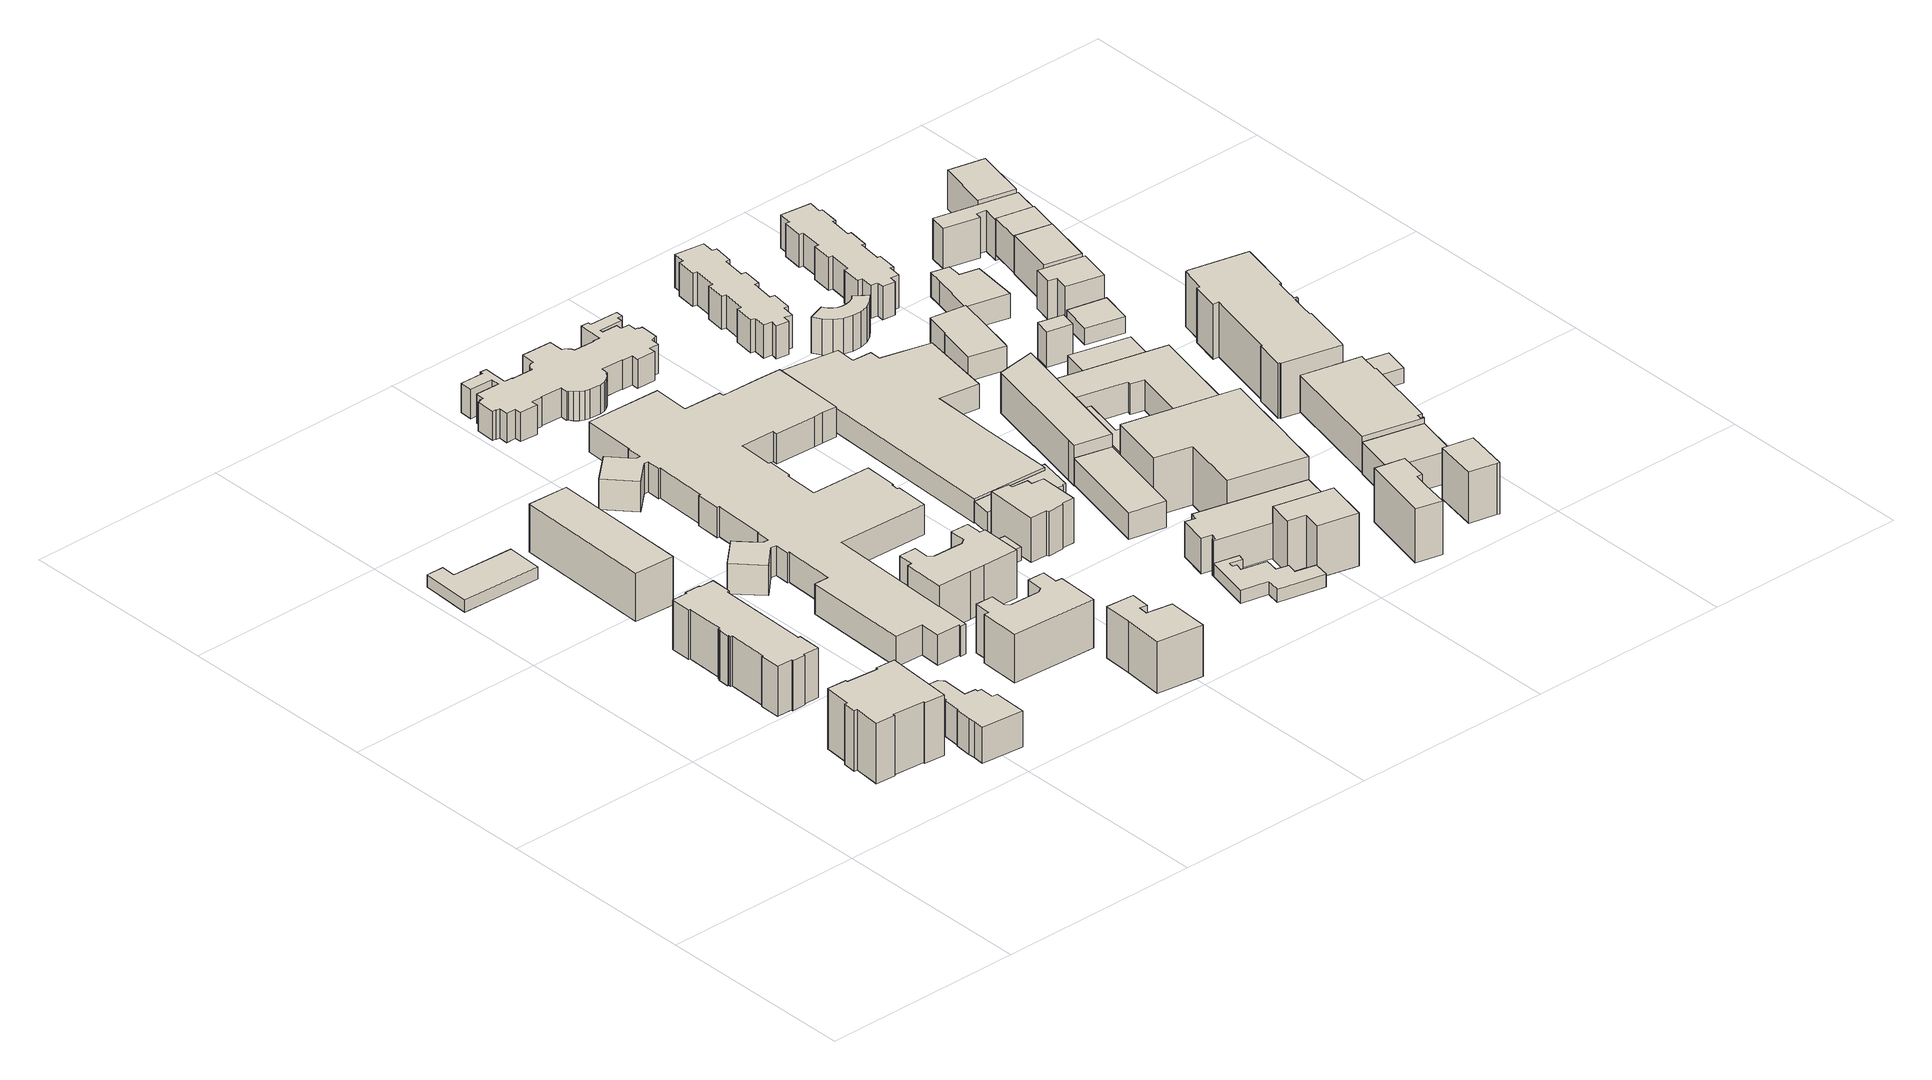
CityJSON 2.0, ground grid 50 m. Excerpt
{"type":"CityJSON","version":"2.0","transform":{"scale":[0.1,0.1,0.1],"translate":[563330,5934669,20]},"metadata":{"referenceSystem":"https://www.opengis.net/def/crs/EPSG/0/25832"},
"CityObjects":{
"building1":{"type":"Building","attributes":{"Gemeindeschluessel":"02200206","Geometrietyp2DReferenz":"3000","BezugspunktDach":"2000","function":"31001_1020","measuredHeight":15.14,"storeysAboveGround":3},"address":[{"country":"Germany","locality":"Hamburg","thoroughfareNumber":"120-1","thoroughfareName":"Thadenstraße","postcode":"22767"}],"geometry":[{"type":"Solid","lod":"1","boundaries":[[[[0,1,2,3,4,5,6,7,8,9,10,11,12,13,14,15]],[[16,17,18,19,20,21,22,23,24,25,26,27,28,29,30,31]],[[14,16,31,15]],[[13,17,16,14]],[[12,18,17,13]],[[11,19,18,12]],[[10,20,19,11]],[[9,21,20,10]],[[8,22,21,9]],[[7,23,22,8]],[[6,24,23,7]],[[5,25,24,6]],[[4,26,25,5]],[[3,27,26,4]],[[2,28,27,3]],[[1,29,28,2]],[[0,30,29,1]],[[15,31,30,0]]]]}]},
"building2":{"type":"Building","attributes":{"Gemeindeschluessel":"02200206","Geometrietyp2DReferenz":"3000","BezugspunktDach":"2000","function":"31001_1020","measuredHeight":14.98,"storeysAboveGround":3},"address":[{"country":"Germany","locality":"Hamburg","thoroughfareNumber":"120-2","thoroughfareName":"Thadenstraße","postcode":"22767"}],"geometry":[{"type":"Solid","lod":"1","boundaries":[[[[32,33,34,35,36,37,38,39,40,41,42,43,44,45,46,47,48,49,50,51,52,53,54,55,56,57,58,59]],[[60,61,62,63,64,65,66,67,68,69,70,71,72,73,74,75,76,77,78,79,80,81,82,83,84,85,86,87]],[[58,60,87,59]],[[57,61,60,58]],[[56,62,61,57]],[[55,63,62,56]],[[54,64,63,55]],[[53,65,64,54]],[[52,66,65,53]],[[51,67,66,52]],[[50,68,67,51]],[[49,69,68,50]],[[48,70,69,49]],[[47,71,70,48]],[[46,72,71,47]],[[45,73,72,46]],[[44,74,73,45]],[[43,75,74,44]],[[42,76,75,43]],[[41,77,76,42]],[[40,78,77,41]],[[39,79,78,40]],[[38,80,79,39]],[[37,81,80,38]],[[36,82,81,37]],[[35,83,82,36]],[[34,84,83,35]],[[33,85,84,34]],[[32,86,85,33]],[[59,87,86,32]]]]}]},
"building3":{"type":"Building","attributes":{"Gemeindeschluessel":"02200206","Geometrietyp2DReferenz":"3000","BezugspunktDach":"2000","function":"31001_1020","measuredHeight":3.14,"storeysAboveGround":1},"address":[{"country":"Germany","locality":"Hamburg","thoroughfareNumber":"120-5","thoroughfareName":"Thadenstraße","postcode":"22767"}],"geometry":[{"type":"Solid","lod":"1","boundaries":[[[[88,89,90,91,92,93]],[[94,95,96,97,98,99]],[[92,94,99,93]],[[91,95,94,92]],[[90,96,95,91]],[[89,97,96,90]],[[88,98,97,89]],[[93,99,98,88]]]]}]},
"building4":{"type":"Building","attributes":{"Gemeindeschluessel":"02200206","Geometrietyp2DReferenz":"3000","BezugspunktDach":"2000","function":"31001_1110","measuredHeight":13.38,"storeysAboveGround":3},"address":[{"country":"Germany","locality":"Hamburg","thoroughfareNumber":"118","thoroughfareName":"Thadenstraße","postcode":"22767"}],"geometry":[{"type":"Solid","lod":"1","boundaries":[[[[100,101,102,103,104,105,106,107,108,109,110,111,112,113,114,115,116,117]],[[118,119,120,121,122,123,124,125,126,127,128,129,130,131,132,133,134,135]],[[116,118,135,117]],[[115,119,118,116]],[[114,120,119,115]],[[113,121,120,114]],[[112,122,121,113]],[[111,123,122,112]],[[110,124,123,111]],[[109,125,124,110]],[[108,126,125,109]],[[107,127,126,108]],[[106,128,127,107]],[[105,129,128,106]],[[104,130,129,105]],[[103,131,130,104]],[[102,132,131,103]],[[101,133,132,102]],[[100,134,133,101]],[[117,135,134,100]]]]}]},
"building5":{"type":"Building","attributes":{"Gemeindeschluessel":"02200206","Geometrietyp2DReferenz":"3000","BezugspunktDach":"2000","function":"31001_1020","measuredHeight":14.35,"storeysAboveGround":3},"address":[{"country":"Germany","locality":"Hamburg","thoroughfareNumber":"120-4","thoroughfareName":"Thadenstraße","postcode":"22767"}],"geometry":[{"type":"Solid","lod":"1","boundaries":[[[[136,137,138,139]],[[140,141,142,143]],[[138,140,143,139]],[[137,141,140,138]],[[136,142,141,137]],[[139,143,142,136]]]]}]},
"building6":{"type":"Building","attributes":{"Gemeindeschluessel":"02200206","Geometrietyp2DReferenz":"3000","BezugspunktDach":"2000","function":"31001_1010","measuredHeight":14.29,"storeysAboveGround":3},"address":[{"country":"Germany","locality":"Hamburg","thoroughfareNumber":"110a","thoroughfareName":"Thadenstraße","postcode":"22767"}],"geometry":[{"type":"Solid","lod":"1","boundaries":[[[[144,145,146,147,148,149,150,151,152,153,154,155,156,157]],[[158,159,160,161,162,163,164,165,166,167,168,169,170,171]],[[156,158,171,157]],[[155,159,158,156]],[[154,160,159,155]],[[153,161,160,154]],[[152,162,161,153]],[[151,163,162,152]],[[150,164,163,151]],[[149,165,164,150]],[[148,166,165,149]],[[147,167,166,148]],[[146,168,167,147]],[[145,169,168,146]],[[144,170,169,145]],[[157,171,170,144]]]]}]},
"building7":{"type":"Building","attributes":{"Gemeindeschluessel":"02200206","Geometrietyp2DReferenz":"3000","BezugspunktDach":"2000","function":"31001_1010","measuredHeight":13.87,"storeysAboveGround":3},"address":[{"country":"Germany","locality":"Hamburg","thoroughfareNumber":"110b","thoroughfareName":"Thadenstraße","postcode":"22767"}],"geometry":[{"type":"Solid","lod":"1","boundaries":[[[[172,173,174,175,176,177,178,179,180,181,182,183,184,185,186,187,188]],[[189,190,191,192,193,194,195,196,197,198,199,200,201,202,203,204,205]],[[187,189,205,188]],[[186,190,189,187]],[[185,191,190,186]],[[184,192,191,185]],[[183,193,192,184]],[[182,194,193,183]],[[181,195,194,182]],[[180,196,195,181]],[[179,197,196,180]],[[178,198,197,179]],[[177,199,198,178]],[[176,200,199,177]],[[175,201,200,176]],[[174,202,201,175]],[[173,203,202,174]],[[172,204,203,173]],[[188,205,204,172]]]]}]},
"building8":{"type":"Building","attributes":{"Gemeindeschluessel":"02200206","Geometrietyp2DReferenz":"3000","BezugspunktDach":"2000","function":"31001_1010","measuredHeight":14.18,"storeysAboveGround":4},"address":[{"country":"Germany","locality":"Hamburg","thoroughfareNumber":"104","thoroughfareName":"Thadenstraße","postcode":"22767"}],"geometry":[{"type":"Solid","lod":"1","boundaries":[[[[206,207,208,209,210,211,212,213,214]],[[215,216,217,218,219,220,221,222,223]],[[213,215,223,214]],[[212,216,215,213]],[[211,217,216,212]],[[210,218,217,211]],[[209,219,218,210]],[[208,220,219,209]],[[207,221,220,208]],[[206,222,221,207]],[[214,223,222,206]]]]}]},
"building9":{"type":"Building","attributes":{"Gemeindeschluessel":"02200206","Geometrietyp2DReferenz":"3000","BezugspunktDach":"2000","function":"31001_1100","measuredHeight":15.19,"storeysAboveGround":4},"address":[{"country":"Germany","locality":"Hamburg","thoroughfareNumber":"118a","thoroughfareName":"Thadenstraße","postcode":"22767"}],"geometry":[{"type":"Solid","lod":"1","boundaries":[[[[224,225,226,227,228,229,230,231,232,233,234,235,236,237,238,239,240,241,242,243,244,245,246,247,248,249,250,251,252,253,254,255,256,257,258,259,260,261,262,263,264,265,266,267,268,269,270,271,272,273,274,275,276,277,278,279,280,281,282,283,284]],[[285,286,287,288,289,290,291,292,293,294,295,296,297,298,299,300,301,302,303,304,305,306,307,308,309,310,311,312,313,314,315,316,317,318,319,320,321,322,323,324,325,326,327,328,329,330,331,332,333,334,335,336,337,338,339,340,341,342,343,344,345]],[[283,285,345,284]],[[282,286,285,283]],[[281,287,286,282]],[[280,288,287,281]],[[279,289,288,280]],[[278,290,289,279]],[[277,291,290,278]],[[276,292,291,277]],[[275,293,292,276]],[[274,294,293,275]],[[273,295,294,274]],[[272,296,295,273]],[[271,297,296,272]],[[270,298,297,271]],[[269,299,298,270]],[[268,300,299,269]],[[267,301,300,268]],[[266,302,301,267]],[[265,303,302,266]],[[264,304,303,265]],[[263,305,304,264]],[[262,306,305,263]],[[261,307,306,262]],[[260,308,307,261]],[[259,309,308,260]],[[258,310,309,259]],[[257,311,310,258]],[[256,312,311,257]],[[255,313,312,256]],[[254,314,313,255]],[[253,315,314,254]],[[252,316,315,253]],[[251,317,316,252]],[[250,318,317,251]],[[249,319,318,250]],[[248,320,319,249]],[[247,321,320,248]],[[246,322,321,247]],[[245,323,322,246]],[[244,324,323,245]],[[243,325,324,244]],[[242,326,325,243]],[[241,327,326,242]],[[240,328,327,241]],[[239,329,328,240]],[[238,330,329,239]],[[237,331,330,238]],[[236,332,331,237]],[[235,333,332,236]],[[234,334,333,235]],[[233,335,334,234]],[[232,336,335,233]],[[231,337,336,232]],[[230,338,337,231]],[[229,339,338,230]],[[228,340,339,229]],[[227,341,340,228]],[[226,342,341,227]],[[225,343,342,226]],[[224,344,343,225]],[[284,345,344,224]]]]}]},
"building10":{"type":"Building","attributes":{"Gemeindeschluessel":"02200206","Geometrietyp2DReferenz":"3000","BezugspunktDach":"2000","function":"31001_1010","measuredHeight":3.41,"storeysAboveGround":1},"address":[{"country":"Germany","locality":"Hamburg","thoroughfareName":"Thadenstraße","postcode":"22767"}],"geometry":[{"type":"Solid","lod":"1","boundaries":[[[[346,347,348,349]],[[350,351,352,353]],[[348,350,353,349]],[[347,351,350,348]],[[346,352,351,347]],[[349,353,352,346]]]]}]},
"building11":{"type":"Building","attributes":{"Gemeindeschluessel":"02200206","Geometrietyp2DReferenz":"3000","BezugspunktDach":"2000","function":"31001_1020","measuredHeight":11.88,"storeysAboveGround":2},"address":[{"country":"Germany","locality":"Hamburg","thoroughfareNumber":"145","thoroughfareName":"Bernstorffstraße","postcode":"22767"}],"geometry":[{"type":"Solid","lod":"1","boundaries":[[[[354,355,356,357,358,359,360,361,362,363,364,365,366,367,368,369,370,371,372,373,374,375,376,377,378,379,380,381,382,383,384,385,386,387,388,389,390,391,392,393,394,395,396,397,398,399,400,401,402,403,404,405,406,407,408,409,410,411,412,413,414,415,416,417,418,419,420,421,422,423,424,425,426,427,428,429,430,431,432,433,434,435]],[[436,437,438,439,440,441,442,443,444,445,446,447,448,449,450,451,452,453,454,455,456,457,458,459,460,461,462,463,464,465,466,467,468,469,470,471,472,473,474,475,476,477,478,479,480,481,482,483,484,485,486,487,488,489,490,491,492,493,494,495,496,497,498,499,500,501,502,503,504,505,506,507,508,509,510,511,512,513,514,515,516,517]],[[434,436,517,435]],[[433,437,436,434]],[[432,438,437,433]],[[431,439,438,432]],[[430,440,439,431]],[[429,441,440,430]],[[428,442,441,429]],[[427,443,442,428]],[[426,444,443,427]],[[425,445,444,426]],[[424,446,445,425]],[[423,447,446,424]],[[422,448,447,423]],[[421,449,448,422]],[[420,450,449,421]],[[419,451,450,420]],[[418,452,451,419]],[[417,453,452,418]],[[416,454,453,417]],[[415,455,454,416]],[[414,456,455,415]],[[413,457,456,414]],[[412,458,457,413]],[[411,459,458,412]],[[410,460,459,411]],[[409,461,460,410]],[[408,462,461,409]],[[407,463,462,408]],[[406,464,463,407]],[[405,465,464,406]],[[404,466,465,405]],[[403,467,466,404]],[[402,468,467,403]],[[401,469,468,402]],[[400,470,469,401]],[[399,471,470,400]],[[398,472,471,399]],[[397,473,472,398]],[[396,474,473,397]],[[395,475,474,396]],[[394,476,475,395]],[[393,477,476,394]],[[392,478,477,393]],[[391,479,478,392]],[[390,480,479,391]],[[389,481,480,390]],[[388,482,481,389]],[[387,483,482,388]],[[386,484,483,387]],[[385,485,484,386]],[[384,486,485,385]],[[383,487,486,384]],[[382,488,487,383]],[[381,489,488,382]],[[380,490,489,381]],[[379,491,490,380]],[[378,492,491,379]],[[377,493,492,378]],[[376,494,493,377]],[[375,495,494,376]],[[374,496,495,375]],[[373,497,496,374]],[[372,498,497,373]],[[371,499,498,372]],[[370,500,499,371]],[[369,501,500,370]],[[368,502,501,369]],[[367,503,502,368]],[[366,504,503,367]],[[365,505,504,366]],[[364,506,505,365]],[[363,507,506,364]],[[362,508,507,363]],[[361,509,508,362]],[[360,510,509,361]],[[359,511,510,360]],[[358,512,511,359]],[[357,513,512,358]],[[356,514,513,357]],[[355,515,514,356]],[[354,516,515,355]],[[435,517,516,354]]]]}]},
"building12":{"type":"Building","attributes":{"Gemeindeschluessel":"02200206","Geometrietyp2DReferenz":"3000","BezugspunktDach":"2000","function":"31001_2010","measuredHeight":11.6,"storeysAboveGround":2},"address":[{"country":"Germany","locality":"Hamburg","thoroughfareNumber":"102","thoroughfareName":"Thadenstraße","postcode":"22767"}],"geometry":[{"type":"Solid","lod":"1","boundaries":[[[[518,519,520,521,522,523,524,525,526,527,528,529]],[[530,531,532,533,534,535,536,537,538,539,540,541]],[[528,530,541,529]],[[527,531,530,528]],[[526,532,531,527]],[[525,533,532,526]],[[524,534,533,525]],[[523,535,534,524]],[[522,536,535,523]],[[521,537,536,522]],[[520,538,537,521]],[[519,539,538,520]],[[518,540,539,519]],[[529,541,540,518]]]]}]},
"building13":{"type":"Building","attributes":{"Gemeindeschluessel":"02200206","Geometrietyp2DReferenz":"3000","BezugspunktDach":"2000","function":"31001_2010","measuredHeight":5.83,"storeysAboveGround":2},"address":[{"country":"Germany","locality":"Hamburg","thoroughfareName":"Bernstorffstraße","postcode":"22767"}],"geometry":[{"type":"Solid","lod":"1","boundaries":[[[[542,543,544,545,546,547,548,549,550,551]],[[552,553,554,555,556,557,558,559,560,561]],[[550,552,561,551]],[[549,553,552,550]],[[548,554,553,549]],[[547,555,554,548]],[[546,556,555,547]],[[545,557,556,546]],[[544,558,557,545]],[[543,559,558,544]],[[542,560,559,543]],[[551,561,560,542]]]]}]},
"building14":{"type":"Building","attributes":{"Gemeindeschluessel":"02200206","Geometrietyp2DReferenz":"3000","BezugspunktDach":"2000","function":"31001_1010","measuredHeight":3.67,"storeysAboveGround":1},"address":[{"country":"Germany","locality":"Hamburg","thoroughfareName":"Bernstorffstraße","postcode":"22767"}],"geometry":[{"type":"Solid","lod":"1","boundaries":[[[[562,563,564,565,566,567,568,569,570,571,572,573,574,575,576,577,578]],[[579,580,581,582,583,584,585,586,587,588,589,590,591,592,593,594,595]],[[577,579,595,578]],[[576,580,579,577]],[[575,581,580,576]],[[574,582,581,575]],[[573,583,582,574]],[[572,584,583,573]],[[571,585,584,572]],[[570,586,585,571]],[[569,587,586,570]],[[568,588,587,569]],[[567,589,588,568]],[[566,590,589,567]],[[565,591,590,566]],[[564,592,591,565]],[[563,593,592,564]],[[562,594,593,563]],[[578,595,594,562]]]]}]},
"building15":{"type":"Building","attributes":{"Gemeindeschluessel":"02200206","Geometrietyp2DReferenz":"3000","BezugspunktDach":"2000","function":"31001_2100","measuredHeight":7.22,"storeysAboveGround":2},"address":[{"country":"Germany","locality":"Hamburg","thoroughfareName":"Thadenstraße","postcode":"22767"}],"geometry":[{"type":"Solid","lod":"1","boundaries":[[[[596,597,598,599,600,601]],[[602,603,604,605,606,607]],[[600,602,607,601]],[[599,603,602,600]],[[598,604,603,599]],[[597,605,604,598]],[[596,606,605,597]],[[601,607,606,596]]]]}]},
"building16":{"type":"Building","attributes":{"Gemeindeschluessel":"02200206","Geometrietyp2DReferenz":"3000","BezugspunktDach":"2000","function":"51009_1610","measuredHeight":3.81},"address":[{"country":"Germany","locality":"Hamburg","postcode":"22767"}],"geometry":[{"type":"Solid","lod":"1","boundaries":[[[[608,609,610,611,612,613,614,615]],[[616,617,618,619,620,621,622,623]],[[614,616,623,615]],[[613,617,616,614]],[[612,618,617,613]],[[611,619,618,612]],[[610,620,619,611]],[[609,621,620,610]],[[608,622,621,609]],[[615,623,622,608]]]]}]},
"building17":{"type":"Building","attributes":{"Gemeindeschluessel":"02200206","Geometrietyp2DReferenz":"3000","BezugspunktDach":"2000","function":"31001_2090","measuredHeight":10.08,"storeysAboveGround":3},"address":[{"country":"Germany","locality":"Hamburg","thoroughfareNumber":"93","thoroughfareName":"Bernstorffstraße","postcode":"22767"}],"geometry":[{"type":"Solid","lod":"1","boundaries":[[[[624,625,626,627,628,629,630,631,632,633,566]],[[634,635,636,637,638,639,640,641,642,643,644]],[[633,634,644,566]],[[632,635,634,633]],[[631,636,635,632]],[[630,637,636,631]],[[629,638,637,630]],[[628,639,638,629]],[[627,640,639,628]],[[626,641,640,627]],[[625,642,641,626]],[[624,643,642,625]],[[566,644,643,624]]]]}]},
"building18":{"type":"Building","attributes":{"Gemeindeschluessel":"02200206","Geometrietyp2DReferenz":"3000","BezugspunktDach":"2000","function":"31001_2100","measuredHeight":7.97,"storeysAboveGround":2},"address":[{"country":"Germany","locality":"Hamburg","thoroughfareNumber":"117","thoroughfareName":"Bernstorffstraße","postcode":"22767"}],"geometry":[{"type":"Solid","lod":"1","boundaries":[[[[645,646,647,648,649,650,651,652,653,654,655,656,657,658]],[[659,660,661,662,663,664,665,666,667,668,669,670,671,672]],[[657,659,672,658]],[[656,660,659,657]],[[655,661,660,656]],[[654,662,661,655]],[[653,663,662,654]],[[652,664,663,653]],[[651,665,664,652]],[[650,666,665,651]],[[649,667,666,650]],[[648,668,667,649]],[[647,669,668,648]],[[646,670,669,647]],[[645,671,670,646]],[[658,672,671,645]]]]}]},
"building19":{"type":"Building","attributes":{"Gemeindeschluessel":"02200206","Geometrietyp2DReferenz":"3000","BezugspunktDach":"2000","function":"31001_1130","measuredHeight":15.25,"storeysAboveGround":3},"address":[{"country":"Germany","locality":"Hamburg","thoroughfareNumber":"91","thoroughfareName":"Bernstorffstraße","postcode":"22767"}],"geometry":[{"type":"Solid","lod":"1","boundaries":[[[[673,674,675,676,677,678]],[[679,680,681,682,683,684]],[[677,679,684,678]],[[676,680,679,677]],[[675,681,680,676]],[[674,682,681,675]],[[673,683,682,674]],[[678,684,683,673]]]]}]},
"building20":{"type":"Building","attributes":{"Gemeindeschluessel":"02200206","Geometrietyp2DReferenz":"3000","BezugspunktDach":"2000","function":"31001_2100","measuredHeight":10.71,"storeysAboveGround":3},"address":[{"country":"Germany","locality":"Hamburg","thoroughfareName":"Bernstorffstraße","postcode":"22767"}],"geometry":[{"type":"Solid","lod":"1","boundaries":[[[[685,686,687,688,689]],[[690,691,692,693,694]],[[688,690,694,689]],[[687,691,690,688]],[[686,692,691,687]],[[685,693,692,686]],[[689,694,693,685]]]]}]},
"building21":{"type":"Building","attributes":{"Gemeindeschluessel":"02200206","Geometrietyp2DReferenz":"3000","BezugspunktDach":"2000","function":"31001_1120","measuredHeight":14.68,"storeysAboveGround":4},"address":[{"country":"Germany","locality":"Hamburg","thoroughfareNumber":"95","thoroughfareName":"Bernstorffstraße","postcode":"22767"}],"geometry":[{"type":"Solid","lod":"1","boundaries":[[[[695,696,697,698,699,700,632,631]],[[701,702,703,704,705,706,707,708]],[[632,701,708,631]],[[700,702,701,632]],[[699,703,702,700]],[[698,704,703,699]],[[697,705,704,698]],[[696,706,705,697]],[[695,707,706,696]],[[631,708,707,695]]]]}]},
"building22":{"type":"Building","attributes":{"Gemeindeschluessel":"02200206","Geometrietyp2DReferenz":"3000","BezugspunktDach":"2000","function":"31001_3050","measuredHeight":10.09,"storeysAboveGround":2},"address":[{"country":"Germany","locality":"Hamburg","thoroughfareName":"Bernstorffstraße","postcode":"22767"}],"geometry":[{"type":"Solid","lod":"1","boundaries":[[[[709,710,711,712,713,714,715,716,717,718,719,720,721,722,723,724,725,726,727,728,729,730,731,732,733,734,735,736,737,738,739,740,741]],[[742,743,744,745,746,747,748,749,750,751,752,753,754,755,756,757,758,759,760,761,762,763,764,765,766,767,768,769,770,771,772,773,774]],[[740,742,774,741]],[[739,743,742,740]],[[738,744,743,739]],[[737,745,744,738]],[[736,746,745,737]],[[735,747,746,736]],[[734,748,747,735]],[[733,749,748,734]],[[732,750,749,733]],[[731,751,750,732]],[[730,752,751,731]],[[729,753,752,730]],[[728,754,753,729]],[[727,755,754,728]],[[726,756,755,727]],[[725,757,756,726]],[[724,758,757,725]],[[723,759,758,724]],[[722,760,759,723]],[[721,761,760,722]],[[720,762,761,721]],[[719,763,762,720]],[[718,764,763,719]],[[717,765,764,718]],[[716,766,765,717]],[[715,767,766,716]],[[714,768,767,715]],[[713,769,768,714]],[[712,770,769,713]],[[711,771,770,712]],[[710,772,771,711]],[[709,773,772,710]],[[741,774,773,709]]]]}]},
"building23":{"type":"Building","attributes":{"Gemeindeschluessel":"02100110","Geometrietyp2DReferenz":"3000","BezugspunktDach":"2000","function":"31001_2070","measuredHeight":14.71,"storeysAboveGround":5},"address":[{"country":"Germany","locality":"Hamburg","thoroughfareNumber":"98","thoroughfareName":"Bernstorffstraße","postcode":"22767"}],"geometry":[{"type":"Solid","lod":"1","boundaries":[[[[775,776,777,778,779,780,781]],[[782,783,784,785,786,787,788]],[[780,782,788,781]],[[779,783,782,780]],[[778,784,783,779]],[[777,785,784,778]],[[776,786,785,777]],[[775,787,786,776]],[[781,788,787,775]]]]}]},
"building24":{"type":"Building","attributes":{"Gemeindeschluessel":"02200206","Geometrietyp2DReferenz":"3000","BezugspunktDach":"2000","function":"31001_2740","measuredHeight":9,"storeysAboveGround":1},"address":[{"country":"Germany","locality":"Hamburg","thoroughfareName":"Bernstorffstraße","postcode":"22767"}],"geometry":[{"type":"Solid","lod":"1","boundaries":[[[[789,790,791,792,793,794,795,796,797,798,799,800,801,802,803,804,805,806]],[[807,808,809,810,811,812,813,814,815,816,817,818,819,820,821,822,823,824]],[[805,807,824,806]],[[804,808,807,805]],[[803,809,808,804]],[[802,810,809,803]],[[801,811,810,802]],[[800,812,811,801]],[[799,813,812,800]],[[798,814,813,799]],[[797,815,814,798]],[[796,816,815,797]],[[795,817,816,796]],[[794,818,817,795]],[[793,819,818,794]],[[792,820,819,793]],[[791,821,820,792]],[[790,822,821,791]],[[789,823,822,790]],[[806,824,823,789]]]]}]},
"building25":{"type":"Building","attributes":{"Gemeindeschluessel":"02200206","Geometrietyp2DReferenz":"3000","BezugspunktDach":"2000","function":"31001_2010","measuredHeight":13.95,"storeysAboveGround":4},"address":[{"country":"Germany","locality":"Hamburg","thoroughfareNumber":"99","thoroughfareName":"Bernstorffstraße","postcode":"22767"}],"geometry":[{"type":"Solid","lod":"1","boundaries":[[[[689,825,826,827,828,829,830,831,832,833,834,835,836,837,838]],[[839,840,841,842,843,844,845,846,847,848,849,850,851,852,853]],[[837,839,853,838]],[[836,840,839,837]],[[835,841,840,836]],[[834,842,841,835]],[[833,843,842,834]],[[832,844,843,833]],[[831,845,844,832]],[[830,846,845,831]],[[829,847,846,830]],[[828,848,847,829]],[[827,849,848,828]],[[826,850,849,827]],[[825,851,850,826]],[[689,852,851,825]],[[838,853,852,689]]]]}]},
"building26":{"type":"Building","attributes":{"Gemeindeschluessel":"02200206","Geometrietyp2DReferenz":"3000","BezugspunktDach":"2000","function":"31001_2100","measuredHeight":7.79,"storeysAboveGround":2},"address":[{"country":"Germany","locality":"Hamburg","thoroughfareName":"Bernstorffstraße","postcode":"22767"}],"geometry":[{"type":"Solid","lod":"1","boundaries":[[[[854,855,856,857,858,859,860]],[[861,862,863,864,865,866,867]],[[859,861,867,860]],[[858,862,861,859]],[[857,863,862,858]],[[856,864,863,857]],[[855,865,864,856]],[[854,866,865,855]],[[860,867,866,854]]]]}]},
"building27":{"type":"Building","attributes":{"Gemeindeschluessel":"02100110","Geometrietyp2DReferenz":"3000","BezugspunktDach":"2000","function":"31001_1010","measuredHeight":13.26,"storeysAboveGround":3},"address":[{"country":"Germany","locality":"Hamburg","thoroughfareNumber":"98a","thoroughfareName":"Bernstorffstraße","postcode":"22767"}],"geometry":[{"type":"Solid","lod":"1","boundaries":[[[[868,869,870,871,872]],[[873,874,875,876,877]],[[871,873,877,872]],[[870,874,873,871]],[[869,875,874,870]],[[868,876,875,869]],[[872,877,876,868]]]]}]},
"building28":{"type":"Building","attributes":{"Gemeindeschluessel":"02200206","Geometrietyp2DReferenz":"3000","BezugspunktDach":"2000","function":"31001_2080","measuredHeight":6.83,"storeysAboveGround":2},"address":[{"country":"Germany","locality":"Hamburg","thoroughfareNumber":"103","thoroughfareName":"Bernstorffstraße","postcode":"22767"}],"geometry":[{"type":"Solid","lod":"1","boundaries":[[[[878,879,880,881]],[[882,883,884,885]],[[880,882,885,881]],[[879,883,882,880]],[[878,884,883,879]],[[881,885,884,878]]]]}]},
"building29":{"type":"Building","attributes":{"Gemeindeschluessel":"02100110","Geometrietyp2DReferenz":"3000","BezugspunktDach":"2000","function":"31001_2100","measuredHeight":8.65,"storeysAboveGround":2},"address":[{"country":"Germany","locality":"Hamburg","thoroughfareNumber":"100","thoroughfareName":"Bernstorffstraße","postcode":"22767"}],"geometry":[{"type":"Solid","lod":"1","boundaries":[[[[886,887,888,889]],[[890,891,892,893]],[[888,890,893,889]],[[887,891,890,888]],[[886,892,891,887]],[[889,893,892,886]]]]}]},
"building30":{"type":"Building","attributes":{"Gemeindeschluessel":"02200206","Geometrietyp2DReferenz":"3000","BezugspunktDach":"2000","function":"31001_2460","measuredHeight":9,"storeysAboveGround":1},"address":[{"country":"Germany","locality":"Hamburg","thoroughfareName":"Bernstorffstraße","postcode":"22767"}],"geometry":[{"type":"Solid","lod":"1","boundaries":[[[[894,895,896,897]],[[898,899,900,901]],[[896,898,901,897]],[[895,899,898,896]],[[894,900,899,895]],[[897,901,900,894]]]]}]},
"building31":{"type":"Building","attributes":{"Gemeindeschluessel":"02200206","Geometrietyp2DReferenz":"3000","BezugspunktDach":"2000","function":"31001_3050","measuredHeight":10.06,"storeysAboveGround":2},"address":[{"country":"Germany","locality":"Hamburg","thoroughfareName":"Bernstorffstraße","postcode":"22767"}],"geometry":[{"type":"Solid","lod":"1","boundaries":[[[[902,903,904,905,906,907,908,909,910,911,912,913,914,915,916,917,918,919,920,921,922,923,924,925,926,927,928,929,930,931,932,933]],[[934,935,936,937,938,939,940,941,942,943,944,945,946,947,948,949,950,951,952,953,954,955,956,957,958,959,960,961,962,963,964,965]],[[932,934,965,933]],[[931,935,934,932]],[[930,936,935,931]],[[929,937,936,930]],[[928,938,937,929]],[[927,939,938,928]],[[926,940,939,927]],[[925,941,940,926]],[[924,942,941,925]],[[923,943,942,924]],[[922,944,943,923]],[[921,945,944,922]],[[920,946,945,921]],[[919,947,946,920]],[[918,948,947,919]],[[917,949,948,918]],[[916,950,949,917]],[[915,951,950,916]],[[914,952,951,915]],[[913,953,952,914]],[[912,954,953,913]],[[911,955,954,912]],[[910,956,955,911]],[[909,957,956,910]],[[908,958,957,909]],[[907,959,958,908]],[[906,960,959,907]],[[905,961,960,906]],[[904,962,961,905]],[[903,963,962,904]],[[902,964,963,903]],[[933,965,964,902]]]]}]},
"building32":{"type":"Building","attributes":{"Gemeindeschluessel":"02200206","Geometrietyp2DReferenz":"3000","BezugspunktDach":"2000","function":"31001_1010","measuredHeight":6.51,"storeysAboveGround":2},"address":[{"country":"Germany","locality":"Hamburg","thoroughfareNumber":"123","thoroughfareName":"Bernstorffstraße","postcode":"22767"}],"geometry":[{"type":"Solid","lod":"1","boundaries":[[[[966,967,968,969,970,971,972]],[[973,974,975,976,977,978,979]],[[971,973,979,972]],[[970,974,973,971]],[[969,975,974,970]],[[968,976,975,969]],[[967,977,976,968]],[[966,978,977,967]],[[972,979,978,966]]]]}]},
"building33":{"type":"Building","attributes":{"Gemeindeschluessel":"02100110","Geometrietyp2DReferenz":"3000","BezugspunktDach":"2000","function":"31001_1010","measuredHeight":9.21,"storeysAboveGround":3},"address":[{"country":"Germany","locality":"Hamburg","thoroughfareNumber":"104","thoroughfareName":"Bernstorffstraße","postcode":"22767"}],"geometry":[{"type":"Solid","lod":"1","boundaries":[[[[980,981,982,983,984,985,986,987,988,989]],[[990,991,992,993,994,995,996,997,998,999]],[[988,990,999,989]],[[987,991,990,988]],[[986,992,991,987]],[[985,993,992,986]],[[984,994,993,985]],[[983,995,994,984]],[[982,996,995,983]],[[981,997,996,982]],[[980,998,997,981]],[[989,999,998,980]]]]}]},
"building34":{"type":"Building","attributes":{"Gemeindeschluessel":"02200206","Geometrietyp2DReferenz":"3000","BezugspunktDach":"2000","function":"31001_2010","measuredHeight":4.17,"storeysAboveGround":1},"address":[{"country":"Germany","locality":"Hamburg","thoroughfareNumber":"119","thoroughfareName":"Bernstorffstraße","postcode":"22767"}],"geometry":[{"type":"Solid","lod":"1","boundaries":[[[[1000,1001,1002,1003]],[[1004,1005,1006,1007]],[[1002,1004,1007,1003]],[[1001,1005,1004,1002]],[[1000,1006,1005,1001]],[[1003,1007,1006,1000]]]]}]},
"building35":{"type":"Building","attributes":{"Gemeindeschluessel":"02200206","Geometrietyp2DReferenz":"3000","BezugspunktDach":"2000","function":"31001_1010","measuredHeight":10.96,"storeysAboveGround":2},"address":[{"country":"Germany","locality":"Hamburg","thoroughfareNumber":"121","thoroughfareName":"Bernstorffstraße","postcode":"22767"}],"geometry":[{"type":"Solid","lod":"1","boundaries":[[[[1008,1009,1010,1011,1012,1013]],[[1014,1015,1016,1017,1018,1019]],[[1012,1014,1019,1013]],[[1011,1015,1014,1012]],[[1010,1016,1015,1011]],[[1009,1017,1016,1010]],[[1008,1018,1017,1009]],[[1013,1019,1018,1008]]]]}]},
"building36":{"type":"Building","attributes":{"Gemeindeschluessel":"02100110","Geometrietyp2DReferenz":"3000","BezugspunktDach":"2000","function":"31001_2010","measuredHeight":16.41,"storeysAboveGround":4},"address":[{"country":"Germany","locality":"Hamburg","thoroughfareNumber":"120","thoroughfareName":"Bernstorffstraße","postcode":"22767"}],"geometry":[{"type":"Solid","lod":"1","boundaries":[[[[1020,1021,1022,1023,1024,1025,1026,1027,1028,1029,1030,1031,1032,1033,1034,1035,1036,1037,1038,1039,1040,1041,1042,1043,1044,1045]],[[1046,1047,1048,1049,1050,1051,1052,1053,1054,1055,1056,1057,1058,1059,1060,1061,1062,1063,1064,1065,1066,1067,1068,1069,1070,1071]],[[1044,1046,1071,1045]],[[1043,1047,1046,1044]],[[1042,1048,1047,1043]],[[1041,1049,1048,1042]],[[1040,1050,1049,1041]],[[1039,1051,1050,1040]],[[1038,1052,1051,1039]],[[1037,1053,1052,1038]],[[1036,1054,1053,1037]],[[1035,1055,1054,1036]],[[1034,1056,1055,1035]],[[1033,1057,1056,1034]],[[1032,1058,1057,1033]],[[1031,1059,1058,1032]],[[1030,1060,1059,1031]],[[1029,1061,1060,1030]],[[1028,1062,1061,1029]],[[1027,1063,1062,1028]],[[1026,1064,1063,1027]],[[1025,1065,1064,1026]],[[1024,1066,1065,1025]],[[1023,1067,1066,1024]],[[1022,1068,1067,1023]],[[1021,1069,1068,1022]],[[1020,1070,1069,1021]],[[1045,1071,1070,1020]]]]}]},
"building37":{"type":"Building","attributes":{"Gemeindeschluessel":"02200206","Geometrietyp2DReferenz":"3000","BezugspunktDach":"2000","function":"31001_1010","measuredHeight":11.27,"storeysAboveGround":2},"address":[{"country":"Germany","locality":"Hamburg","thoroughfareNumber":"127","thoroughfareName":"Bernstorffstraße","postcode":"22767"}],"geometry":[{"type":"Solid","lod":"1","boundaries":[[[[1072,1073,1074,1075]],[[1076,1077,1078,1079]],[[1074,1076,1079,1075]],[[1073,1077,1076,1074]],[[1072,1078,1077,1073]],[[1075,1079,1078,1072]]]]}]},
"building38":{"type":"Building","attributes":{"Gemeindeschluessel":"02100110","Geometrietyp2DReferenz":"3000","BezugspunktDach":"2000","function":"31001_2010","measuredHeight":3.71,"storeysAboveGround":1},"address":[{"country":"Germany","locality":"Hamburg","thoroughfareName":"Bernstorffstraße","postcode":"22767"}],"geometry":[{"type":"Solid","lod":"1","boundaries":[[[[1080,1081,1082,1083]],[[1084,1085,1086,1087]],[[1082,1084,1087,1083]],[[1081,1085,1084,1082]],[[1080,1086,1085,1081]],[[1083,1087,1086,1080]]]]}]},
"building39":{"type":"Building","attributes":{"Gemeindeschluessel":"02200206","Geometrietyp2DReferenz":"3000","BezugspunktDach":"2000","function":"31001_1010","measuredHeight":11.71,"storeysAboveGround":2},"address":[{"country":"Germany","locality":"Hamburg","thoroughfareNumber":"131","thoroughfareName":"Bernstorffstraße","postcode":"22767"}],"geometry":[{"type":"Solid","lod":"1","boundaries":[[[[1088,1089,1090,1091,1092,1093,1094,1095]],[[1096,1097,1098,1099,1100,1101,1102,1103]],[[1094,1096,1103,1095]],[[1093,1097,1096,1094]],[[1092,1098,1097,1093]],[[1091,1099,1098,1092]],[[1090,1100,1099,1091]],[[1089,1101,1100,1090]],[[1088,1102,1101,1089]],[[1095,1103,1102,1088]]]]}]},
"building40":{"type":"Building","attributes":{"Gemeindeschluessel":"02200206","Geometrietyp2DReferenz":"3000","BezugspunktDach":"2000","function":"31001_1010","measuredHeight":10.52,"storeysAboveGround":2},"address":[{"country":"Germany","locality":"Hamburg","thoroughfareNumber":"129","thoroughfareName":"Bernstorffstraße","postcode":"22767"}],"geometry":[{"type":"Solid","lod":"1","boundaries":[[[[1104,1105,1106,1107]],[[1108,1109,1110,1111]],[[1106,1108,1111,1107]],[[1105,1109,1108,1106]],[[1104,1110,1109,1105]],[[1107,1111,1110,1104]]]]}]},
"building41":{"type":"Building","attributes":{"Gemeindeschluessel":"02200206","Geometrietyp2DReferenz":"3000","BezugspunktDach":"2000","function":"31001_1010","measuredHeight":11.74,"storeysAboveGround":2},"address":[{"country":"Germany","locality":"Hamburg","thoroughfareNumber":"137","thoroughfareName":"Bernstorffstraße","postcode":"22767"}],"geometry":[{"type":"Solid","lod":"1","boundaries":[[[[1112,1113,1114,1115]],[[1116,1117,1118,1119]],[[1114,1116,1119,1115]],[[1113,1117,1116,1114]],[[1112,1118,1117,1113]],[[1115,1119,1118,1112]]]]}]}
},
"vertices":[
[204,248,32],[212,247,32],[218,316,32],[266,313,32],[266,308,32],[346,301,32],[347,307,32],[395,304,32],[383,134,32],[332,138,32],[332,142,32],[252,149,32],[252,144,32],[204,148,32],[209,214,32],[201,214,32],[209,214,184],[204,148,184],[252,144,184],[252,149,184],[332,142,184],[332,138,184],[383,134,184],[395,304,184],[347,307,184],[346,301,184],[266,308,184],[266,313,184],[218,316,184],[212,247,184],[204,248,184],[201,214,184],
[295,474,32],[261,475,32],[262,479,32],[223,480,32],[224,531,32],[228,531,32],[231,631,32],[227,631,32],[227,638,32],[224,638,32],[225,665,32],[228,665,32],[228,672,32],[232,672,32],[235,767,32],[231,768,32],[232,819,32],[270,818,32],[270,822,32],[308,821,32],[308,818,32],[344,817,32],[343,765,32],[337,765,32],[331,534,32],[336,534,32],[335,477,32],[295,478,32],[335,477,157],[336,534,157],[331,534,157],[337,765,157],[343,765,157],[344,817,157],[308,818,157],[308,821,157],[270,822,157],[270,818,157],[232,819,157],[231,768,157],[235,767,157],[232,672,157],[228,672,157],[228,665,157],[225,665,157],[224,638,157],[227,638,157],[227,631,157],[231,631,157],[228,531,157],[224,531,157],[223,480,157],[262,479,157],[261,475,157],[295,474,157],[295,478,157],
[9,1344,32],[52,1342,32],[50,1306,32],[206,1299,32],[202,1211,32],[3,1219,32],[202,1211,63],[206,1299,63],[50,1306,63],[52,1342,63],[9,1344,63],[3,1219,63],
[424,59,30],[427,88,30],[426,104,30],[430,145,30],[432,145,30],[436,189,30],[438,189,30],[443,249,30],[455,259,30],[476,257,30],[486,245,30],[483,180,30],[511,178,30],[511,171,30],[521,170,30],[520,135,30],[533,134,30],[530,50,30],[533,134,120],[520,135,120],[521,170,120],[511,171,120],[511,178,120],[483,180,120],[486,245,120],[476,257,120],[455,259,120],[443,249,120],[438,189,120],[436,189,120],[432,145,120],[430,145,120],[426,104,120],[427,88,120],[424,59,120],[530,50,120],
[247,952,31],[260,1301,31],[361,1297,31],[349,948,31],[361,1297,152],[260,1301,152],[247,952,152],[349,948,152],
[684,246,28],[688,347,28],[701,346,28],[702,387,28],[746,386,28],[745,345,28],[756,337,28],[831,334,28],[844,342,28],[845,383,28],[888,382,28],[886,341,28],[902,340,28],[898,236,28],[902,340,150],[886,341,150],[888,382,150],[845,383,150],[844,342,150],[831,334,150],[756,337,150],[745,345,150],[746,386,150],[702,387,150],[701,346,150],[688,347,150],[684,246,150],[898,236,150],
[816,490,28],[779,491,28],[693,494,28],[697,597,28],[708,596,28],[709,636,28],[753,635,28],[751,595,28],[763,586,28],[819,584,28],[838,583,28],[851,592,28],[852,632,28],[897,630,28],[896,591,28],[910,590,28],[907,487,28],[910,590,148],[896,591,148],[897,630,148],[852,632,148],[851,592,148],[838,583,148],[819,584,148],[763,586,148],[751,595,148],[753,635,148],[709,636,148],[708,596,148],[697,597,148],[693,494,148],[779,491,148],[816,490,148],[907,487,148],
[884,20,24],[893,122,24],[897,193,24],[967,188,24],[963,140,24],[944,142,24],[942,119,24],[1006,108,24],[1000,5,24],[1006,108,153],[942,119,153],[944,142,153],[963,140,153],[967,188,153],[897,193,153],[893,122,153],[884,20,153],[1000,5,153],
[987,1212,21],[884,1216,21],[885,1228,21],[799,1230,21],[796,1143,21],[801,1143,21],[798,1081,21],[793,1081,21],[790,995,21],[939,990,21],[936,907,21],[932,907,21],[931,889,21],[936,889,21],[933,807,21],[705,814,21],[702,734,21],[693,494,21],[690,406,21],[675,406,21],[676,411,21],[617,413,21],[619,464,21],[548,467,21],[557,733,21],[594,732,21],[599,860,21],[595,860,21],[596,898,21],[581,898,21],[532,851,21],[472,915,21],[535,974,21],[582,925,21],[597,924,21],[598,959,21],[602,959,21],[607,1089,21],[601,1089,21],[603,1150,21],[609,1150,21],[614,1283,21],[610,1283,21],[611,1317,21],[600,1318,21],[548,1271,21],[489,1337,21],[555,1396,21],[601,1344,21],[612,1344,21],[613,1382,21],[616,1382,21],[622,1515,21],[809,1508,21],[805,1417,21],[900,1413,21],[900,1402,21],[993,1399,21],[1054,1396,21],[1047,1210,21],[1011,1212,21],[1047,1210,97],[1054,1396,97],[993,1399,97],[900,1402,97],[900,1413,97],[805,1417,97],[809,1508,97],[622,1515,97],[616,1382,97],[613,1382,97],[612,1344,97],[601,1344,97],[555,1396,97],[489,1337,97],[548,1271,97],[600,1318,97],[611,1317,97],[610,1283,97],[614,1283,97],[609,1150,97],[603,1150,97],[601,1089,97],[607,1089,97],[602,959,97],[598,959,97],[597,924,97],[582,925,97],[535,974,97],[472,915,97],[532,851,97],[581,898,97],[596,898,97],[595,860,97],[599,860,97],[594,732,97],[557,733,97],[548,467,97],[619,464,97],[617,413,97],[676,411,97],[675,406,97],[690,406,97],[693,494,97],[702,734,97],[705,814,97],[933,807,97],[936,889,97],[931,889,97],[932,907,97],[936,907,97],[939,990,97],[790,995,97],[793,1081,97],[798,1081,97],[801,1143,97],[796,1143,97],[799,1230,97],[885,1228,97],[884,1216,97],[987,1212,97],[1011,1212,97],
[963,643,29],[1012,641,29],[1009,587,29],[961,590,29],[1009,587,63],[1012,641,63],[963,643,63],[961,590,63],
[837,1650,20],[782,1652,20],[781,1634,20],[777,1634,20],[771,1624,20],[762,1616,20],[751,1611,20],[739,1610,20],[710,1611,20],[699,1614,20],[688,1620,20],[679,1628,20],[673,1638,20],[669,1638,20],[670,1656,20],[615,1658,20],[615,1656,20],[588,1657,20],[588,1640,20],[543,1642,20],[543,1659,20],[518,1659,20],[519,1682,20],[510,1682,20],[510,1685,20],[502,1685,20],[504,1733,20],[512,1733,20],[512,1736,20],[521,1735,20],[522,1757,20],[582,1755,20],[582,1776,20],[524,1778,20],[525,1810,20],[584,1808,20],[584,1815,20],[600,1814,20],[598,1754,20],[618,1753,20],[618,1751,20],[672,1749,20],[673,1757,20],[678,1764,20],[685,1768,20],[693,1768,20],[694,1804,20],[770,1801,20],[769,1765,20],[776,1763,20],[781,1758,20],[786,1752,20],[788,1745,20],[841,1743,20],[841,1745,20],[859,1744,20],[861,1805,20],[880,1804,20],[880,1796,20],[951,1794,20],[951,1776,20],[938,1776,20],[938,1763,20],[879,1765,20],[879,1757,20],[917,1756,20],[917,1742,20],[938,1741,20],[937,1720,20],[945,1719,20],[945,1716,20],[953,1716,20],[951,1669,20],[944,1669,20],[943,1666,20],[935,1666,20],[934,1644,20],[910,1645,20],[910,1628,20],[863,1630,20],[863,1647,20],[837,1648,20],[863,1647,93],[863,1630,93],[910,1628,93],[910,1645,93],[934,1644,93],[935,1666,93],[943,1666,93],[944,1669,93],[951,1669,93],[953,1716,93],[945,1716,93],[945,1719,93],[937,1720,93],[938,1741,93],[917,1742,93],[917,1756,93],[879,1757,93],[879,1765,93],[938,1763,93],[938,1776,93],[951,1776,93],[951,1794,93],[880,1796,93],[880,1804,93],[861,1805,93],[859,1744,93],[841,1745,93],[841,1743,93],[788,1745,93],[786,1752,93],[781,1758,93],[776,1763,93],[769,1765,93],[770,1801,93],[694,1804,93],[693,1768,93],[685,1768,93],[678,1764,93],[673,1757,93],[672,1749,93],[618,1751,93],[618,1753,93],[598,1754,93],[600,1814,93],[584,1815,93],[584,1808,93],[525,1810,93],[524,1778,93],[582,1776,93],[582,1755,93],[522,1757,93],[521,1735,93],[512,1736,93],[512,1733,93],[504,1733,93],[502,1685,93],[510,1685,93],[510,1682,93],[519,1682,93],[518,1659,93],[543,1659,93],[543,1642,93],[588,1640,93],[588,1657,93],[615,1656,93],[615,1658,93],[670,1656,93],[669,1638,93],[673,1638,93],[679,1628,93],[688,1620,93],[699,1614,93],[710,1611,93],[739,1610,93],[751,1611,93],[762,1616,93],[771,1624,93],[777,1634,93],[781,1634,93],[782,1652,93],[837,1650,93],[837,1648,93],
[1063,568,27],[1022,569,27],[1027,701,27],[1072,696,27],[1072,685,27],[1112,681,27],[1111,667,27],[1142,664,27],[1139,566,27],[1108,567,27],[1106,563,27],[1067,563,27],[1106,563,139],[1108,567,139],[1139,566,139],[1142,664,139],[1111,667,139],[1112,681,139],[1072,685,139],[1072,696,139],[1027,701,139],[1022,569,139],[1063,568,139],[1067,563,139],
[1219,691,26],[1218,686,26],[1125,712,26],[1030,717,26],[1038,767,26],[1230,757,26],[1230,776,26],[1245,775,26],[1243,762,26],[1228,689,26],[1243,762,77],[1245,775,77],[1230,776,77],[1230,757,77],[1038,767,77],[1030,717,77],[1125,712,77],[1218,686,77],[1219,691,77],[1228,689,77],
[1309,114,22],[1309,117,22],[1316,149,22],[1249,162,22],[1276,278,22],[1336,264,22],[1332,248,22],[1300,256,22],[1298,243,22],[1308,241,22],[1303,222,22],[1365,208,22],[1358,174,22],[1388,166,22],[1382,140,22],[1432,128,22],[1425,90,22],[1432,128,55],[1382,140,55],[1388,166,55],[1358,174,55],[1365,208,55],[1303,222,55],[1308,241,55],[1298,243,55],[1300,256,55],[1332,248,55],[1336,264,55],[1276,278,55],[1249,162,55],[1316,149,55],[1309,117,55],[1309,114,55],[1425,90,55],
[1290,732,26],[1291,732,26],[1379,711,26],[1371,677,26],[1324,480,26],[1235,499,26],[1324,480,93],[1371,677,93],[1379,711,93],[1291,732,93],[1290,732,93],[1235,499,93],
[1236,937,24],[1259,936,24],[1255,831,24],[1252,831,24],[1251,804,24],[1254,804,24],[1254,799,24],[1231,800,24],[1254,799,46],[1254,804,46],[1251,804,46],[1252,831,46],[1255,831,46],[1259,936,46],[1236,937,46],[1231,800,46],
[1278,284,22],[1285,282,22],[1289,297,22],[1264,303,22],[1281,374,22],[1307,368,22],[1311,386,22],[1394,366,22],[1583,320,22],[1558,213,22],[1558,213,111],[1583,320,111],[1394,366,111],[1311,386,111],[1307,368,111],[1281,374,111],[1264,303,111],[1289,297,111],[1285,282,111],[1278,284,111],[1276,278,111],
[1236,937,23],[1231,800,23],[1230,757,23],[1038,767,23],[1060,1314,23],[1051,1315,23],[1055,1408,23],[1209,1384,23],[1206,1334,23],[1254,1331,23],[1253,1303,23],[1375,1273,23],[1342,1088,23],[1242,1103,23],[1342,1088,84],[1375,1273,84],[1253,1303,84],[1254,1331,84],[1206,1334,84],[1209,1384,84],[1055,1408,84],[1051,1315,84],[1060,1314,84],[1038,767,84],[1230,757,84],[1231,800,84],[1236,937,84],[1242,1103,84],
[1434,128,21],[1445,175,21],[1400,185,21],[1414,246,21],[1558,213,21],[1532,105,21],[1558,213,153],[1414,246,153],[1400,185,153],[1445,175,153],[1434,128,153],[1532,105,153],
[1291,732,23],[1297,758,23],[1364,1044,23],[1461,1058,23],[1379,711,23],[1461,1058,125],[1364,1044,125],[1297,758,125],[1291,732,125],[1379,711,125],
[1428,513,22],[1337,534,22],[1371,677,22],[1652,612,22],[1606,416,22],[1604,411,22],[1583,320,169],[1604,411,169],[1606,416,169],[1652,612,169],[1371,677,169],[1337,534,169],[1428,513,169],[1394,366,169],
[1158,1521,18],[1161,1538,18],[1140,1541,18],[1144,1573,18],[1133,1574,18],[1140,1625,18],[1150,1623,18],[1159,1680,18],[1148,1682,18],[1155,1731,18],[1165,1729,18],[1173,1787,18],[1162,1789,18],[1169,1839,18],[1179,1838,18],[1184,1869,18],[1191,1868,18],[1256,1859,18],[1252,1828,18],[1263,1826,18],[1256,1776,18],[1245,1777,18],[1237,1719,18],[1248,1718,18],[1241,1669,18],[1231,1670,18],[1222,1613,18],[1234,1611,18],[1227,1561,18],[1216,1563,18],[1211,1531,18],[1192,1534,18],[1189,1517,18],[1192,1534,101],[1211,1531,101],[1216,1563,101],[1227,1561,101],[1234,1611,101],[1222,1613,101],[1231,1670,101],[1241,1669,101],[1248,1718,101],[1237,1719,101],[1245,1777,101],[1256,1776,101],[1263,1826,101],[1252,1828,101],[1256,1859,101],[1191,1868,101],[1184,1869,101],[1179,1838,101],[1169,1839,101],[1162,1789,101],[1173,1787,101],[1165,1729,101],[1155,1731,101],[1148,1682,101],[1159,1680,101],[1150,1623,101],[1140,1625,101],[1133,1574,101],[1144,1573,101],[1140,1541,101],[1161,1538,101],[1158,1521,101],[1189,1517,101],
[1675,216,15],[1748,201,15],[1734,131,15],[1720,133,15],[1712,96,15],[1698,26,15],[1633,41,15],[1698,26,150],[1712,96,150],[1720,133,150],[1734,131,150],[1748,201,150],[1675,216,150],[1633,41,150],
[1271,1505,17],[1277,1495,17],[1285,1487,17],[1295,1481,17],[1306,1478,17],[1317,1478,17],[1329,1481,17],[1339,1486,17],[1347,1494,17],[1378,1470,17],[1362,1454,17],[1342,1442,17],[1320,1436,17],[1298,1436,17],[1276,1442,17],[1256,1453,17],[1240,1470,17],[1229,1490,17],[1240,1470,107],[1256,1453,107],[1276,1442,107],[1298,1436,107],[1320,1436,107],[1342,1442,107],[1362,1454,107],[1378,1470,107],[1347,1494,107],[1339,1486,107],[1329,1481,107],[1317,1478,107],[1306,1478,107],[1295,1481,107],[1285,1487,107],[1277,1495,107],[1271,1505,107],[1229,1490,107],
[1414,859,23],[1445,851,23],[1421,747,23],[1531,721,23],[1533,731,23],[1566,723,23],[1596,850,23],[1563,858,23],[1566,868,23],[1424,901,23],[1443,983,23],[1724,916,23],[1652,612,23],[1371,677,23],[1652,612,99],[1724,916,99],[1443,983,99],[1424,901,99],[1566,868,99],[1563,858,99],[1596,850,99],[1566,723,99],[1533,731,99],[1531,721,99],[1421,747,99],[1445,851,99],[1414,859,99],[1379,711,99],[1371,677,99],
[1485,1160,22],[1396,1182,22],[1420,1283,22],[1422,1283,22],[1438,1348,22],[1526,1334,22],[1487,1167,22],[1526,1334,83],[1438,1348,83],[1422,1283,83],[1420,1283,83],[1396,1182,83],[1485,1160,83],[1487,1167,83],
[1837,182,18],[1911,167,18],[1889,59,18],[1882,61,18],[1816,75,18],[1882,61,147],[1889,59,147],[1911,167,147],[1837,182,147],[1816,75,147],
[1547,1037,24],[1693,1001,24],[1675,928,24],[1529,962,24],[1675,928,92],[1693,1001,92],[1547,1037,92],[1529,962,92],
[1918,328,22],[1891,214,22],[1746,249,22],[1773,362,22],[1746,249,102],[1891,214,102],[1918,328,102],[1773,362,102],
[1563,1149,23],[1623,1135,23],[1614,1096,23],[1553,1110,23],[1614,1096,113],[1623,1135,113],[1563,1149,113],[1553,1110,113],
[1425,1484,18],[1427,1502,18],[1409,1504,18],[1413,1535,18],[1402,1537,18],[1409,1586,18],[1419,1585,18],[1427,1642,18],[1416,1643,18],[1423,1695,18],[1433,1693,18],[1440,1750,18],[1430,1751,18],[1437,1802,18],[1447,1800,18],[1451,1833,18],[1527,1823,18],[1522,1790,18],[1529,1789,18],[1522,1739,18],[1515,1740,18],[1507,1684,18],[1515,1683,18],[1508,1631,18],[1500,1632,18],[1492,1575,18],[1500,1574,18],[1493,1525,18],[1485,1526,18],[1481,1495,18],[1460,1497,18],[1457,1480,18],[1460,1497,101],[1481,1495,101],[1485,1526,101],[1493,1525,101],[1500,1574,101],[1492,1575,101],[1500,1632,101],[1508,1631,101],[1515,1683,101],[1507,1684,101],[1515,1740,101],[1522,1739,101],[1529,1789,101],[1522,1790,101],[1527,1823,101],[1451,1833,101],[1447,1800,101],[1437,1802,101],[1430,1751,101],[1440,1750,101],[1433,1693,101],[1423,1695,101],[1416,1643,101],[1427,1642,101],[1419,1585,101],[1409,1586,101],[1402,1537,101],[1413,1535,101],[1409,1504,101],[1427,1502,101],[1425,1484,101],[1457,1480,101],
[1554,1449,16],[1562,1484,16],[1605,1474,16],[1601,1438,16],[1647,1427,16],[1631,1312,16],[1527,1337,16],[1631,1312,77],[1647,1427,77],[1601,1438,77],[1605,1474,77],[1562,1484,77],[1554,1449,77],[1527,1337,77],
[1834,625,24],[1979,592,24],[1967,539,24],[1971,538,24],[1925,342,24],[1914,344,24],[1911,333,24],[1919,331,24],[1918,328,24],[1773,362,24],[1918,328,116],[1919,331,116],[1911,333,116],[1914,344,116],[1925,342,116],[1971,538,116],[1967,539,116],[1979,592,116],[1834,625,116],[1773,362,116],
[1673,1123,21],[1691,1201,21],[1786,1180,21],[1767,1101,21],[1786,1180,63],[1691,1201,63],[1673,1123,63],[1767,1101,63],
[1807,1271,19],[1788,1190,19],[1697,1212,19],[1705,1246,19],[1683,1251,19],[1694,1297,19],[1683,1251,115],[1705,1246,115],[1697,1212,115],[1788,1190,115],[1807,1271,115],[1694,1297,115],
[1996,865,22],[1992,866,22],[1985,836,22],[1978,805,22],[1985,803,22],[1983,797,22],[1976,799,22],[1969,768,22],[1962,738,22],[1966,737,22],[1935,605,22],[1934,602,22],[1788,636,22],[1788,639,22],[1785,640,22],[1802,714,22],[1806,713,22],[1850,899,22],[1836,900,22],[1853,971,22],[1861,969,22],[1877,1033,22],[1881,1032,22],[1882,1034,22],[2028,1001,22],[2028,998,22],[2028,1001,160],[1882,1034,160],[1881,1032,160],[1877,1033,160],[1861,969,160],[1853,971,160],[1836,900,160],[1850,899,160],[1806,713,160],[1802,714,160],[1785,640,160],[1788,639,160],[1788,636,160],[1934,602,160],[1935,605,160],[1966,737,160],[1962,738,160],[1969,768,160],[1976,799,160],[1983,797,160],[1985,803,160],[1978,805,160],[1985,836,160],[1992,866,160],[1996,865,160],[2028,998,160],
[1840,1411,17],[1810,1284,17],[1720,1305,17],[1750,1431,17],[1720,1305,113],[1810,1284,113],[1840,1411,113],[1750,1431,113],
[1994,657,18],[2093,634,18],[2077,569,18],[1979,592,18],[2077,569,55],[2093,634,55],[1994,657,55],[1979,592,55],
[1777,1549,5],[1753,1554,5],[1750,1538,5],[1664,1558,5],[1674,1602,5],[1874,1556,5],[1859,1489,5],[1768,1509,5],[1859,1489,107],[1874,1556,107],[1674,1602,107],[1664,1558,107],[1750,1538,107],[1753,1554,107],[1777,1549,107],[1768,1509,107],
[1859,1489,19],[1840,1411,19],[1750,1431,19],[1768,1509,19],[1750,1431,111],[1840,1411,111],[1859,1489,111],[1768,1509,111],
[1907,1696,12],[1877,1566,12],[1787,1587,12],[1818,1716,12],[1787,1587,110],[1877,1566,110],[1907,1696,110],[1818,1716,110]
]}
